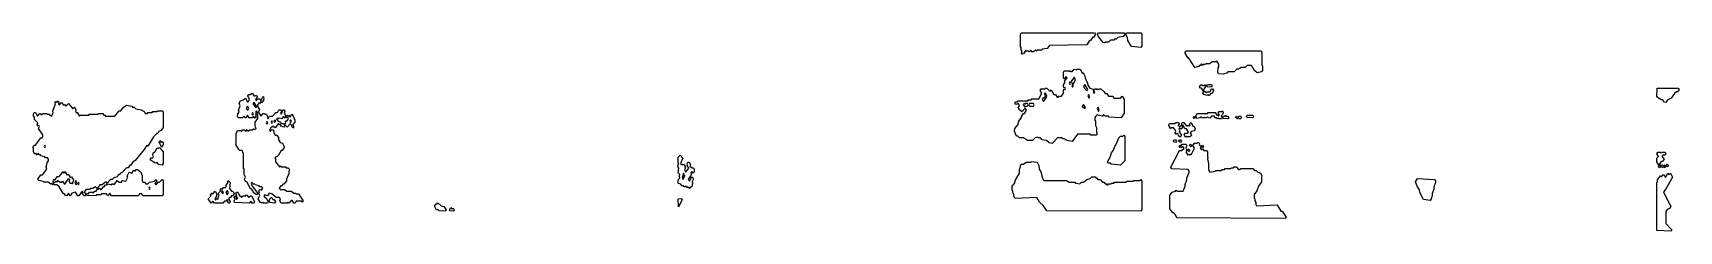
# Model space of a CAD drawing. Header units: millimetres. Extents: x 0 to 4979, y 0 to 600.
import ezdxf

# ---------------------------------------------------------------- set-up
doc = ezdxf.new("R2010")
doc.units = ezdxf.units.MM
doc.layers.add('K', color=7, linetype='Continuous')

msp = doc.modelspace()

# ---------------------------------------------------------------- linework, layer by layer
at = {"layer": 'K'}
for points in [[(2991.7, 543.6), (2988.4, 549.1), (2988.4, 554.5), (2986.7, 557.3), (2986.7, 595.7), (2989.2, 599.8), (3211, 599.8), (3213.6, 595.6), (3207.7, 586), (3204.3, 586), (3199.4, 577.8), (3194.4, 575), (3187.7, 564.1), (3074.3, 561.3), (3067.7, 553.1), (3052.7, 550.4), (3051, 547.6), (3037.7, 547.6), (3036, 544.8), (3032.6, 547.6), (3026, 542.1), (3020.9, 542.1), (3017.6, 547.6), (3012.6, 542.1), (3010.9, 544.9), (3004.2, 544.9), (3002.6, 547.5), (2996, 536.7), (2991.7, 535.3), (2990, 538.1), (2991.7, 543.6)], [(3221.7, 590.1), (3220, 595.7), (3222.6, 599.8), (3301, 599.8), (3303.6, 595.6), (3297.7, 588.7), (3281, 586), (3276, 580.5), (3271, 580.5), (3269.3, 577.7), (3259.3, 577.7), (3252.7, 572.3), (3242.7, 572.3), (3241, 569.5), (3236.7, 570.9), (3221.7, 590.1)], [(3310, 584.7), (3305, 595.6), (3307.6, 599.8), (3351, 599.8), (3353.6, 595.7), (3353.6, 560), (3351, 555.8), (3322.6, 558.6), (3311.7, 576.4), (3310, 584.7)], [(3600.1, 475.1), (3585.9, 476.4), (3583.3, 480.6), (3585, 494.4), (3586.7, 497.1), (3586.7, 505.3), (3580.9, 514.7), (3577.7, 512), (3566, 512), (3559.3, 506.5), (3547.7, 506.5), (3546, 503.8), (3539.3, 503.8), (3537.6, 501), (3534.3, 506.5), (3531, 501.1), (3527.7, 501.1), (3526, 498.3), (3514.2, 495.6), (3495.9, 523), (3494.2, 523), (3485, 538.1), (3485, 540.9), (3487.6, 545.1), (3714.3, 545.1), (3716.9, 540.9), (3716.9, 502.6), (3718.6, 499.8), (3718.6, 486.1), (3716, 481.9), (3702.6, 479.2), (3695.9, 484.7), (3685.9, 501.1), (3672.7, 501.1), (3666, 495.6), (3654.3, 495.6), (3646, 490.1), (3641, 490.1), (3632.7, 481.9), (3614.3, 481.9), (3612.7, 479.2), (3600.1, 475.1)], [(2974.2, 287.5), (2968.3, 302.7), (2970, 310.9), (2978.4, 321.9), (2981.7, 332.8), (2990, 343.8), (2990, 346.5), (2995.9, 356.2), (2999.2, 356.2), (3005, 365.6), (3000.9, 372.3), (2991, 361.4), (2984.2, 366.9), (2980, 373.9), (2983.3, 379.3), (2980.9, 386), (2972.6, 383.3), (2970, 387.5), (2972.6, 391.7), (2977.6, 391.7), (2979.2, 394.5), (3009.2, 394.5), (3010.9, 397.2), (3019.2, 397.2), (3020.9, 400), (3042.6, 400), (3051.7, 417.7), (3046.7, 425.9), (3049.2, 430.1), (3060.9, 430.1), (3062.6, 432.8), (3066, 432.8), (3074.3, 424.6), (3077.6, 424.6), (3079.3, 427.4), (3087.7, 413.7), (3092.7, 413.7), (3097.7, 405.4), (3100.9, 405.4), (3102.6, 408.2), (3110.9, 408.2), (3116.7, 417.7), (3116.7, 425.9), (3119.3, 430.2), (3121, 427.4), (3123.3, 431.4), (3121, 435.3), (3119.3, 432.5), (3116.7, 436.8), (3116.7, 442.3), (3121.7, 450.5), (3120, 453.3), (3128.3, 464.2), (3124.3, 468.2), (3119.3, 459.9), (3116.7, 464.2), (3116.7, 480.7), (3119.2, 484.8), (3132.7, 484.8), (3135.9, 482.2), (3137.6, 484.9), (3139.3, 482.2), (3141, 484.9), (3142.6, 482.2), (3149.3, 490.3), (3155.9, 487.6), (3157.6, 490.3), (3167.7, 490.3), (3174.3, 476.7), (3176, 479.5), (3178.5, 475.2), (3181.9, 467), (3181.9, 461.5), (3188.5, 450.6), (3191.9, 439.6), (3196, 432.8), (3204.3, 430.1), (3208.6, 423.1), (3206.9, 420.4), (3209.3, 416.5), (3211.7, 420.4), (3208.3, 425.9), (3210.9, 430.1), (3216, 430.1), (3217.6, 427.4), (3219.3, 430.1), (3222.6, 427.4), (3224.2, 430.1), (3229.3, 430.1), (3239.4, 421.8), (3242.7, 416.4), (3247.7, 416.4), (3252.7, 408.2), (3266, 408.2), (3269.3, 402.7), (3289.2, 402.7), (3294.3, 408.2), (3300.2, 398.5), (3300.2, 357.4), (3291, 342.3), (3254.2, 345), (3252.6, 347.7), (3242.6, 347.7), (3237.6, 353.2), (3234.3, 347.7), (3220.9, 350.5), (3219.3, 353.2), (3214.4, 347.8), (3211.9, 343.7), (3211.9, 335.5), (3213.6, 332.8), (3213.6, 319.1), (3216.9, 313.6), (3216.9, 297.2), (3218.6, 294.4), (3216, 290.2), (3199.2, 290.2), (3197.6, 293), (3159.3, 293), (3142.7, 271.1), (3127.6, 273.8), (3119.3, 279.3), (3114.2, 279.3), (3112.6, 282), (3102.6, 282), (3100.9, 284.7), (3082.7, 265.6), (3073.4, 267), (3065.9, 273.8), (3052.6, 276.6), (3047.6, 282), (3040.9, 282), (3039.2, 284.7), (3031, 282), (3022.7, 273.8), (3007.6, 273.8), (2995.9, 282), (2984.2, 282), (2979.2, 287.5), (2974.2, 287.5)], [(3133.6, 447.8), (3136, 443.9), (3138.3, 447.8), (3136, 451.7), (3133.6, 447.8)], [(3151.7, 461.4), (3149.3, 465.4), (3140.2, 453.2), (3143.6, 445), (3141.9, 439.6), (3144.3, 435.7), (3146.7, 439.6), (3145, 442.3), (3151.7, 456), (3151.7, 461.4)], [(660.2, 143.8), (663.5, 135.7), (680.2, 113.7), (677.6, 109.5), (669.2, 115), (662.5, 126), (657.5, 128.7), (647.5, 147.9), (642.5, 150.6), (640, 157.6), (643.3, 163), (638.4, 171.2), (638.4, 187.6), (636.7, 190.4), (636.7, 234.2), (632.6, 243.7), (625.9, 243.7), (622.5, 246.5), (613.3, 261.6), (615, 267.1), (615, 294.5), (619.2, 304.1), (627.7, 304.1), (630.9, 301.4), (634.2, 306.9), (639.3, 306.9), (644.3, 301.5), (647.6, 307), (651, 301.5), (655.9, 306.9), (664.2, 306.9), (667.6, 309.7), (669.3, 307), (671, 309.7), (672.6, 307), (675, 310.9), (671.7, 316.3), (671.7, 330.1), (680, 341), (680, 351.9), (678.3, 354.7), (680, 357.4), (676, 364.1), (673.6, 360.2), (675.2, 357.4), (673.6, 354.7), (675.2, 351.9), (673.6, 349.2), (675.2, 346.5), (672.6, 342.2), (667.6, 347.7), (664.3, 342.3), (654.2, 342.3), (649.3, 350.4), (644.3, 342.2), (639.3, 347.7), (634.3, 342.3), (620.9, 342.3), (618.3, 346.5), (620, 354.7), (623.3, 360.2), (621.7, 365.6), (626.7, 379.3), (623.3, 387.6), (627.6, 394.5), (635.9, 397.2), (642.6, 402.8), (649.3, 391.7), (650.9, 391.7), (655, 398.5), (650, 409.5), (652.6, 413.7), (659.2, 413.7), (660.9, 416.4), (664.3, 416.4), (669.3, 408.2), (676, 410.9), (678.6, 406.7), (673.6, 398.5), (676, 394.6), (679.2, 400), (686, 400), (689.3, 394.6), (695.9, 408.3), (698.6, 404), (696.9, 401.2), (698.6, 398.5), (692.6, 388.8), (689.3, 391.5), (686, 386), (684.3, 388.7), (678.6, 379.3), (685.2, 368.4), (681.9, 360.2), (689.3, 348), (695.9, 356.2), (699.3, 356.2), (701, 353.4), (706, 353.4), (711, 339.9), (715.9, 347.9), (724.2, 347.9), (734.2, 358.9), (739.2, 358.9), (744.2, 367.1), (749.3, 367.1), (751.9, 362.9), (748.6, 357.4), (751, 353.5), (755, 360.2), (753.3, 362.9), (755.9, 367.1), (759.3, 367.1), (761.9, 362.9), (760.2, 357.4), (765.2, 349.2), (762.7, 342.2), (757.6, 347.7), (752.7, 339.5), (744.3, 342.2), (742.6, 339.5), (739.3, 342.2), (736.9, 338.3), (742.7, 331.5), (747.7, 331.5), (751, 326), (757.7, 326), (761.9, 319.1), (759.3, 314.9), (750.9, 317.6), (747.6, 323.1), (744.2, 323.1), (742.6, 325.8), (732.6, 312.1), (726, 317.6), (724.3, 314.9), (721, 314.9), (715.2, 305.4), (717.6, 301.5), (720.9, 306.9), (726, 306.9), (728.6, 302.7), (728.6, 297.2), (732.7, 290.4), (737.7, 290.4), (743.6, 280.8), (741.9, 278), (747.7, 268.5), (754.4, 265.8), (760.2, 256.1), (760.2, 253.3), (754.3, 243.7), (751, 243.7), (742.7, 230), (737.7, 224.5), (734.3, 224.5), (731.9, 220.5), (733.6, 217.8), (733.6, 209.6), (746, 194.6), (749.3, 197.4), (751, 194.6), (764.3, 194.6), (766, 191.9), (772.7, 191.9), (775.2, 187.7), (773.5, 173.9), (766.9, 157.5), (766.9, 152), (759.3, 142.4), (756, 142.4), (752.7, 136.9), (749.3, 136.9), (745.2, 130.2), (747.7, 126.2), (761, 126.2), (767.7, 120.7), (781, 120.7), (789.3, 115.2), (794.3, 115.2), (796, 112.5), (802.7, 112.5), (816.9, 91.8), (814.3, 87.5), (812.6, 90.4), (796, 90.4), (792.7, 84.9), (789.2, 84.9), (784.2, 93.1), (781, 93.1), (774.3, 84.8), (771, 87.6), (769.3, 84.9), (750.9, 84.9), (746.7, 91.8), (748.3, 97.3), (745.9, 101.3), (735.9, 101.3), (722.6, 112.3), (714.3, 115), (709.3, 106.8), (701, 109.5), (698.6, 105.5), (706, 98.7), (711.9, 89.1), (709.3, 84.9), (697.6, 84.9), (696, 87.5), (694.3, 84.9), (688.4, 86.3), (681.7, 97.3), (686.7, 108.2), (683.3, 113.7), (685, 119.2), (683.3, 121.9), (685.9, 126.2), (690.9, 123.4), (695, 130.2), (692.6, 134.2), (685.9, 134.2), (684.2, 136.9), (672.6, 139.7), (670.9, 142.4), (665.9, 142.4), (662.6, 147.8), (660.2, 143.8)], [(3054.3, 402.5), (3051.9, 398.5), (3056, 391.8), (3065, 404), (3066.7, 409.4), (3061, 418.8), (3058.6, 414.9), (3061.9, 409.4), (3057.7, 402.5), (3054.3, 402.5)], [(3187.6, 424.7), (3190, 428.6), (3181, 443.5), (3178.6, 439.5), (3178.6, 434.1), (3187.6, 424.7)], [(3192.6, 413.4), (3190.2, 409.4), (3194.3, 402.8), (3196.7, 406.7), (3192.6, 413.4)], [(3528.3, 436.8), (3532.6, 443.9), (3534.3, 441.1), (3536, 443.9), (3537.7, 441), (3544.2, 441), (3546, 443.9), (3548.6, 439.6), (3541.9, 431.3), (3539.3, 424.3), (3534.2, 432.6), (3530.9, 432.6), (3528.3, 436.8)], [(3540.9, 424.7), (3549.3, 419.2), (3550.9, 421.9), (3559.2, 421.9), (3564.2, 430.1), (3567.7, 430.1), (3570.2, 425.9), (3566, 416.2), (3562.7, 416.2), (3557.6, 410.7), (3554.3, 413.4), (3552.7, 410.7), (3540.9, 413.5), (3538.3, 417.7), (3540.9, 424.7)], [(3550, 439.6), (3552.6, 443.8), (3564.3, 443.8), (3566.9, 439.6), (3564.3, 435.4), (3551.7, 436.7), (3550, 439.6)], [(4932.5, 391.6), (4929.2, 397), (4924.2, 397), (4911.7, 406.7), (4912.5, 432.8), (4976, 432.8), (4978.6, 428.6), (4974.3, 421.7), (4971, 421.7), (4964.4, 416.2), (4954.4, 402.5), (4944.3, 397), (4937.6, 388.8), (4932.5, 391.6)], [(57.6, 145.1), (54.3, 142.4), (45.9, 147.9), (32.6, 147.9), (30.9, 150.6), (17.6, 153.3), (15, 157.5), (24.2, 170), (29.2, 170), (41.7, 187.7), (40, 193.1), (43.4, 206.9), (46.7, 212.3), (46.7, 217.8), (44.2, 221.8), (37.6, 221.8), (35.9, 224.5), (24.2, 227.3), (21, 232.6), (19.3, 229.9), (16, 235.4), (12.6, 229.9), (9.3, 235.4), (5.9, 232.7), (1.7, 239.7), (1.7, 250.6), (0, 253.4), (4.2, 260.3), (7.6, 260.3), (24.2, 282.2), (27.6, 282.2), (30, 286.3), (30, 291.7), (16.7, 310.9), (20, 316.4), (17.6, 320.3), (16, 317.5), (13.3, 321.8), (15, 327.3), (5, 338.2), (5, 343.7), (1.7, 349.2), (1.7, 354.7), (4.2, 358.9), (7.7, 358.9), (14.3, 348), (20.9, 356.2), (25.9, 350.7), (29.2, 356.2), (41, 356.2), (42.7, 353.4), (49.3, 353.4), (55.9, 348), (61.7, 357.4), (60, 362.9), (68.3, 384.8), (66.7, 387.5), (69.3, 391.8), (72.6, 389.1), (76, 394.6), (78.6, 390.3), (76.9, 384.8), (79.3, 380.9), (86, 389.1), (92.6, 380.8), (96, 383.6), (99.3, 378.1), (107.6, 386.3), (121, 369.9), (126, 375.4), (130.2, 368.4), (128.6, 362.9), (131, 358.9), (134.3, 358.9), (141, 348), (144.2, 350.7), (169.2, 350.7), (170.9, 353.4), (195.9, 353.4), (197.6, 356.2), (211, 356.2), (214.3, 350.7), (217.7, 350.7), (219.3, 347.9), (247.6, 347.9), (260.9, 364.4), (265.9, 364.4), (274.2, 375.3), (282.6, 380.8), (299.3, 378.1), (301, 375.3), (306, 375.3), (311, 369.8), (327.7, 367.1), (336, 361.6), (339.3, 356.2), (345.9, 356.2), (347.6, 358.9), (360.9, 358.9), (362.6, 361.6), (375.9, 361.6), (377.6, 364.4), (391, 364.4), (393.6, 360.2), (393.6, 313.6), (387.7, 304), (381, 301.2), (377.7, 295.7), (374.3, 295.7), (364.4, 284.8), (347.6, 257.3), (344.3, 260.1), (336, 246.5), (309.4, 213.6), (301, 208.1), (296, 199.9), (292.7, 199.9), (287.7, 191.7), (282.7, 191.7), (271, 178), (264.4, 175.3), (261, 169.8), (257.7, 169.8), (254.3, 164.3), (244.3, 161.6), (239.3, 156.1), (234.3, 156.1), (224.3, 145.1), (222.6, 147.9), (219.3, 147.9), (209.3, 139.6), (202.7, 139.6), (194.3, 128.6), (189.3, 134.1), (181, 128.7), (174.3, 128.7), (172.7, 126), (161, 126), (155.2, 119.2), (160.2, 111), (157.7, 106.8), (154.2, 106.8), (150, 113.7), (151.7, 116.5), (149.3, 120.4), (139.3, 106.8), (135.9, 106.8), (129.2, 117.7), (117.7, 115), (112.6, 106.7), (107.6, 114.9), (102.7, 106.8), (98.4, 108.2), (95.9, 112.3), (92.6, 112.3), (79.2, 134.2), (72.6, 139.6), (64.2, 139.6), (62.6, 142.3), (61, 139.6), (57.6, 145.1)], [(653.3, 371.1), (649.3, 377.8), (645.2, 371.1), (647.7, 367.1), (650.9, 367.1), (653.3, 371.1)], [(661.9, 354.7), (664.3, 350.8), (666.7, 354.7), (664.3, 358.6), (661.9, 354.7)], [(676.7, 376.6), (669.2, 388.8), (667.7, 388.8), (665.2, 384.8), (674.3, 372.7), (676.7, 376.6)], [(771, 344.9), (769.3, 342.2), (766.7, 346.5), (769.3, 350.7), (772.6, 348), (774.3, 350.8), (777.6, 345.3), (782.6, 353.5), (786.9, 349.3), (791.9, 335.5), (791.9, 330), (785.2, 321.8), (788.6, 316.4), (785.9, 312), (779.3, 325.8), (769.3, 314.8), (761.7, 321.8), (765, 327.3), (763.3, 330), (765.9, 334.2), (769.2, 334.2), (773.3, 341), (771, 344.9)], [(3000.9, 375.4), (3002.6, 378.1), (3007.6, 378.1), (3010, 382.1), (3007.6, 386.1), (3001, 386.1), (2999.3, 383.2), (2997.6, 386), (2995.2, 382.1), (3000.9, 375.4)], [(3028.3, 382.1), (3025.9, 386.1), (3014.3, 386.1), (3011.9, 382.1), (3014.3, 378.1), (3025.9, 378.1), (3028.3, 382.1)], [(3176, 372.7), (3177.6, 375.4), (3181, 369.9), (3183.3, 373.9), (3177.6, 383.2), (3173.6, 376.6), (3176, 372.7)], [(3218.6, 371.1), (3222.6, 361.8), (3225, 368.4), (3221, 375), (3218.6, 371.1)], [(3552.6, 356.2), (3554.2, 358.9), (3576, 358.9), (3581, 350.7), (3584.3, 350.7), (3586, 348), (3588.3, 351.9), (3585, 357.4), (3587.6, 361.6), (3594.2, 361.6), (3597.6, 364.4), (3600.2, 360.2), (3597.7, 353.3), (3593.6, 349.2), (3596.9, 343.7), (3594.3, 339.5), (3587.6, 339.5), (3584.3, 342.2), (3582.6, 339.4), (3580.9, 342.3), (3575.9, 342.3), (3572.6, 347.7), (3564.3, 347.7), (3559.3, 342.2), (3551, 345), (3549.3, 342.3), (3545.9, 342.3), (3544.3, 344.9), (3542.7, 342.3), (3535.9, 342.3), (3534.2, 345), (3531, 345), (3529.3, 342.3), (3520.1, 340.9), (3516.7, 349.2), (3520.9, 356.2), (3542.7, 356.2), (3544.3, 353.5), (3545.9, 356.2), (3552.6, 356.2)], [(3609.3, 347.9), (3614.3, 347.9), (3616.9, 343.7), (3614.3, 339.5), (3600.1, 340.9), (3598.3, 343.7), (3600.9, 347.9), (3605.9, 347.9), (3607.6, 350.8), (3609.3, 347.9)], [(3689.3, 350.7), (3691.9, 346.5), (3689.3, 342.3), (3671.7, 343.6), (3670, 346.5), (3672.6, 350.7), (3689.3, 350.7)], [(705.2, 327.3), (707.6, 323.4), (710, 327.3), (707.6, 331.2), (705.2, 327.3)], [(722.6, 334), (720.2, 330), (722.6, 326.1), (725, 330), (722.6, 334)], [(735, 332.8), (732.6, 336.7), (728.6, 332.8), (731, 328.8), (735, 332.8)], [(779.3, 328.9), (781.7, 332.8), (779.3, 336.7), (776.9, 332.8), (779.3, 328.9)], [(3456.7, 302.6), (3454.2, 306.7), (3449.2, 312.1), (3442.7, 312.1), (3441, 309.3), (3435, 319.1), (3435, 321.9), (3437.6, 326), (3454.2, 326), (3455.9, 328.8), (3464.3, 328.8), (3466.9, 324.6), (3463.6, 319.1), (3467.6, 315.1), (3475, 321.8), (3473.3, 324.6), (3475.9, 328.8), (3481, 328.8), (3489.3, 317.9), (3491, 320.7), (3492.6, 317.9), (3496, 320.6), (3497.6, 317.9), (3500, 321.8), (3498.3, 324.6), (3502.6, 328.8), (3507.7, 317.8), (3511, 317.8), (3515.2, 310.9), (3512.7, 303.9), (3502.7, 301.2), (3500.2, 297.2), (3503.6, 291.7), (3499.3, 284.8), (3494.2, 284.8), (3492.6, 287.4), (3491, 284.7), (3489.3, 287.5), (3485.9, 284.7), (3481.7, 291.7), (3484.2, 295.9), (3492.6, 295.9), (3495, 299.9), (3489.2, 309.4), (3484.2, 309.4), (3479.2, 320.4), (3477.7, 320.4), (3475.2, 316.4), (3476.9, 313.6), (3474.3, 309.4), (3469.2, 309.4), (3467.6, 312.1), (3465.2, 308.1), (3468.6, 302.7), (3466.9, 299.9), (3473.6, 291.7), (3469.3, 284.7), (3463.3, 288.9), (3465, 291.7), (3462.6, 295.7), (3459.3, 295.7), (3457.6, 292.9), (3455, 297.2), (3456.7, 302.6)], [(3515.2, 343.7), (3512.6, 339.4), (3510, 343.7), (3512.6, 348), (3515.2, 343.7)], [(3652.7, 347.9), (3655.2, 343.7), (3652.7, 339.5), (3647.6, 339.5), (3645.9, 342.2), (3642.6, 339.5), (3636.6, 343.7), (3639.2, 348), (3645.9, 345.2), (3647.6, 347.9), (3652.7, 347.9)], [(36, 260), (33.6, 256.1), (36, 252.2), (38.3, 256.1), (36, 260)], [(357.5, 213.6), (355, 217.8), (357.6, 222), (362.6, 222), (365, 226), (361.7, 231.5), (365.9, 238.4), (369.2, 238.4), (375.9, 252.2), (377.6, 249.5), (379.2, 252.1), (384.3, 252.1), (393.6, 239.7), (393.6, 204.1), (391, 199.9), (380.1, 201.3), (375.9, 208.1), (369.3, 205.3), (357.5, 213.6)], [(384.3, 274.1), (387.6, 268.6), (391, 271.3), (393.6, 267.1), (393.6, 261.6), (389.3, 254.5), (381.7, 269.8), (384.3, 274.1)], [(3301.9, 286.3), (3301.9, 212.3), (3289.3, 199.9), (3260.9, 202.6), (3259.2, 205.4), (3252.6, 205.4), (3250, 209.6), (3258.4, 223.3), (3261.7, 237), (3268.4, 245.2), (3271.7, 256.2), (3278.4, 267.1), (3284.2, 282.2), (3289.2, 287.7), (3295.9, 287.7), (3299.3, 290.5), (3301.9, 286.3)], [(3485, 135.7), (3485, 141.1), (3490, 154.8), (3490, 160.3), (3493.4, 171.3), (3496.7, 176.7), (3496.7, 182.2), (3494.2, 186.2), (3444.2, 188.9), (3441.7, 193.1), (3467.6, 243.9), (3474.2, 243.9), (3481.7, 250.7), (3479.2, 254.6), (3476, 254.6), (3474.3, 251.9), (3471, 254.6), (3469.3, 251.8), (3466.7, 256.1), (3469.3, 260.4), (3472.6, 257.6), (3475.9, 263.1), (3487.7, 263.1), (3490.2, 258.9), (3486.9, 250.6), (3490.2, 245.2), (3486.9, 239.7), (3492.6, 230.3), (3496, 233), (3499.3, 230.3), (3500.9, 232.9), (3504.2, 232.9), (3513.3, 250.6), (3508.3, 258.9), (3512.6, 265.8), (3520.9, 265.8), (3522.6, 268.5), (3526, 268.5), (3528.6, 264.3), (3526.9, 261.6), (3529.3, 257.7), (3531, 260.4), (3533.6, 256.1), (3530.2, 250.6), (3532.7, 246.6), (3535.9, 246.6), (3537.6, 249.5), (3541, 243.9), (3549.3, 243.9), (3551.9, 239.7), (3551.9, 226), (3553.6, 220.5), (3551.9, 217.8), (3555.2, 204.1), (3555.2, 185), (3559.3, 178.2), (3575.9, 180.9), (3577.6, 183.7), (3594.2, 183.7), (3595.9, 186.4), (3604.2, 186.4), (3605.9, 189.1), (3622.6, 189.1), (3624.2, 191.9), (3630.9, 191.9), (3632.6, 194.6), (3639.3, 194.6), (3646, 186.4), (3650.9, 186.4), (3652.6, 189.1), (3689.3, 189.1), (3694.3, 183.7), (3699.3, 183.7), (3704.3, 178.2), (3712.7, 175.4), (3716.9, 168.5), (3715.2, 163), (3715.2, 149.3), (3706.9, 135.6), (3701.9, 121.9), (3693.6, 111), (3693.6, 100.1), (3695.2, 97.3), (3695.2, 91.9), (3698.6, 86.4), (3698.6, 80.9), (3701, 76.9), (3762.7, 79.6), (3774.3, 60.4), (3777.7, 60.4), (3790.2, 42.5), (3787.7, 38.3), (3460.1, 39.7), (3455.9, 49.3), (3450.9, 54.8), (3447.6, 54.8), (3438.4, 67.2), (3438.4, 108.3), (3445.9, 117.9), (3455.9, 120.7), (3457.6, 123.5), (3461, 120.7), (3479.2, 120.7), (3485, 135.7)], [(3450.9, 276.7), (3456, 276.7), (3458.6, 272.5), (3456, 268.3), (3450.1, 269.7), (3448.3, 272.5), (3450.9, 276.7)], [(3471, 276.7), (3473.6, 272.5), (3471, 268.3), (3465, 272.5), (3467.6, 276.7), (3471, 276.7)], [(3496, 240.9), (3491.7, 245.1), (3494.3, 249.4), (3498.6, 245.2), (3496, 240.9)], [(3500.9, 263.1), (3505.2, 258.9), (3502.6, 254.6), (3498.3, 258.8), (3500.9, 263.1)], [(3540.2, 256.1), (3537.6, 251.8), (3535, 256.1), (3537.6, 260.4), (3540.2, 256.1)], [(1977.6, 131.3), (1974.3, 136.8), (1972.7, 134.2), (1969.2, 134.2), (1967.6, 136.9), (1962.6, 136.9), (1959.2, 142.4), (1951.7, 143.8), (1951.7, 154.8), (1956.7, 160.3), (1955, 165.8), (1956.7, 171.2), (1951.7, 176.7), (1953.3, 190.4), (1951.7, 193.1), (1951.7, 201.4), (1953.3, 204.1), (1951.7, 206.8), (1951.7, 223.3), (1957.6, 230.3), (1965.2, 220.5), (1958.6, 204.1), (1961, 200.2), (1962.6, 202.9), (1965.9, 200.1), (1967.6, 202.9), (1973.6, 195.9), (1971.9, 193.1), (1973.6, 190.4), (1970.2, 184.9), (1974.3, 178.3), (1983.3, 190.4), (1978.3, 198.6), (1980, 201.4), (1978.3, 204.1), (1980.9, 208.3), (1984.3, 208.3), (1988.6, 201.4), (1986.9, 195.9), (1989.3, 192), (1991, 194.7), (1992.7, 191.9), (1997.7, 191.9), (2000.2, 187.7), (2000.2, 179.4), (1997.6, 175.2), (1992.6, 180.7), (1990.2, 176.7), (1991.9, 174), (1990.2, 168.4), (1981.9, 157.5), (1985.9, 150.9), (1992.6, 164.6), (1996.9, 160.3), (1996.9, 154.8), (1993.6, 149.3), (1995.2, 143.8), (1993.6, 141.1), (1993.6, 135.6), (1986, 128.7), (1979.3, 134.1), (1977.6, 131.3)], [(2981.7, 171.3), (2983.4, 176.7), (2983.4, 187.7), (2986.7, 193.2), (2986.7, 198.6), (2989.2, 202.8), (2995.9, 202.8), (3004.3, 208.3), (3017.6, 208.3), (3019.2, 211), (3037.7, 208.3), (3041.9, 198.6), (3043.5, 187.7), (3048.5, 179.5), (3053.5, 160.3), (3057.7, 153.5), (3126, 153.5), (3134.3, 148.1), (3151, 148.1), (3152.7, 145.3), (3165.9, 142.6), (3170.9, 148.1), (3177.6, 148.1), (3187.6, 156.3), (3197.6, 159), (3202.6, 164.5), (3212.7, 164.5), (3214.3, 161.7), (3217.7, 161.7), (3221, 156.3), (3227.7, 156.3), (3234.3, 148.1), (3239.3, 148.1), (3242.7, 142.6), (3246, 142.6), (3247.7, 139.8), (3250.9, 139.8), (3252.6, 142.6), (3260.9, 142.6), (3262.6, 145.3), (3269.2, 145.3), (3270.9, 148.1), (3305.9, 148.1), (3307.6, 150.8), (3327.6, 150.8), (3329.2, 153.5), (3349.2, 153.5), (3351, 156.4), (3353.6, 152.1), (3353.6, 64.4), (3351, 60.2), (3066.7, 61.6), (3055.9, 76.7), (3044.2, 87.7), (3035.9, 101.3), (2970.9, 98.6), (2966.7, 105.5), (2966.7, 111), (2963.4, 116.4), (2963.4, 121.9), (2961.7, 124.7), (2961.7, 135.7), (2968.4, 143.9), (2971.7, 154.8), (2981.7, 171.3)], [(4911.7, 220.6), (4916.7, 226), (4911.7, 234.2), (4914.2, 238.4), (4921, 238.4), (4924.3, 235.7), (4925.9, 238.4), (4936, 238.4), (4938.6, 234.2), (4936, 230), (4929.3, 230), (4926.9, 226), (4933.6, 217.8), (4929.3, 210.8), (4924.3, 210.8), (4917.6, 199.8), (4911.7, 209.5), (4911.7, 220.6)], [(4916.7, 195.9), (4919.3, 200.2), (4921.9, 195.9), (4919.3, 191.6), (4916.7, 195.9)], [(4929.3, 191.6), (4923.3, 195.8), (4925.9, 200.1), (4929.3, 200.1), (4931.9, 195.9), (4929.3, 191.6)], [(4936, 191.6), (4933.3, 195.9), (4936, 200.2), (4938.6, 195.9), (4936, 191.6)], [(4946.9, 198.6), (4944.3, 194.3), (4940, 198.6), (4942.6, 202.9), (4946.9, 198.6)], [(108.6, 152.1), (112.7, 145.3), (117.7, 145.3), (119.3, 142.7), (123.3, 154.8), (117.6, 164.2), (114.3, 161.5), (107.6, 172.5), (104.3, 169.7), (97.6, 180.6), (94.3, 175.1), (92.6, 178), (89.3, 178), (77.7, 164.3), (72.7, 164.3), (64.3, 153.3), (62.6, 156), (60.2, 152.1), (62.7, 145.4), (69.3, 150.8), (72.6, 148.1), (75.9, 153.6), (82.7, 148.1), (87.6, 148.1), (89.3, 150.9), (94.3, 142.6), (97.6, 142.6), (107.6, 159.1), (110.2, 154.8), (108.6, 152.1)], [(129.3, 153.2), (126.9, 146.6), (131, 139.9), (133.3, 143.9), (129.3, 153.2)], [(190.9, 120.7), (196, 129), (197.6, 126.2), (199.2, 128.9), (202.7, 128.9), (204.3, 126.2), (207.6, 126.2), (212.6, 134.4), (215.9, 134.4), (219.2, 139.8), (222.6, 139.8), (224.3, 142.7), (226, 139.9), (227.6, 142.6), (237.6, 139.9), (239.2, 142.6), (242.7, 142.6), (245.9, 139.9), (254.3, 153.6), (261, 148.1), (267.6, 148.1), (270.9, 153.6), (280.9, 150.8), (286.7, 163), (285, 165.8), (290.9, 178.2), (299.2, 175.5), (304.2, 183.7), (307.7, 183.7), (309.3, 181), (312.6, 186.4), (316, 186.4), (326, 178.1), (330.2, 168.5), (330.2, 152.1), (332.7, 148.1), (337.7, 148.1), (341, 142.6), (347.6, 142.6), (352.6, 148.1), (367.6, 150.8), (372.6, 156.3), (375.2, 152.1), (368.6, 143.9), (372.6, 139.9), (379.2, 148.1), (382.6, 148.1), (391, 156.3), (393.6, 152.1), (393.6, 111), (391, 106.8), (332.6, 106.8), (329.2, 112.3), (322.7, 112.3), (319.3, 106.8), (237.6, 106.8), (232.6, 114.9), (225.9, 106.7), (222.6, 112.3), (207.7, 112.3), (206, 109.5), (192.7, 109.5), (191, 106.8), (163.4, 108.2), (161.7, 111), (164.3, 115.3), (167.6, 112.5), (170.9, 117.9), (181, 117.9), (182.6, 115.3), (187.6, 120.7), (190.9, 120.7)], [(566.7, 124.7), (569.3, 128.9), (572.6, 126.2), (575.9, 131.6), (582.6, 131.6), (585, 135.6), (583.3, 138.4), (590, 146.6), (588.3, 149.3), (590.9, 153.6), (596.9, 146.6), (595.2, 138.4), (596.9, 135.6), (593.6, 130.2), (601, 120.7), (604.3, 120.7), (608.6, 113.7), (606, 106.8), (601, 106.8), (597.7, 101.3), (594.3, 101.3), (591.9, 97.3), (596.9, 89.1), (594.3, 84.9), (590.9, 84.9), (588.3, 89.1), (590, 91.8), (587.6, 95.7), (584.3, 90.4), (579.3, 90.4), (574.3, 84.9), (549.2, 84.9), (544.3, 90.3), (539.3, 84.8), (530, 97.3), (538.3, 105.5), (536.7, 108.3), (540.9, 115.3), (544.3, 112.5), (551, 120.8), (555.2, 113.8), (555.2, 105.5), (550.2, 97.3), (552.6, 93.4), (555.9, 98.8), (559.3, 96.1), (561.7, 100), (560, 102.8), (563.3, 108.3), (560, 113.7), (568.3, 122), (566.7, 124.7)], [(1971.7, 165.8), (1967.6, 175.1), (1965.2, 171.2), (1966.9, 168.5), (1963.6, 163), (1966, 156.4), (1971.7, 165.8)], [(4205.9, 95.8), (4195, 116.4), (4193.4, 124.6), (4186.7, 135.6), (4181.7, 149.3), (4187.6, 159), (4239.3, 156.3), (4241.9, 152.1), (4241.9, 146.6), (4236.9, 132.9), (4236.9, 127.4), (4231.9, 113.7), (4231.9, 108.2), (4228.5, 97.3), (4226, 93.1), (4205.9, 95.8)], [(4922.6, 167.3), (4925.9, 164.5), (4929.2, 170), (4932.7, 170), (4937.6, 161.9), (4944.3, 175.5), (4947.6, 170), (4952.6, 175.5), (4958.6, 163), (4937.7, 126), (4931.9, 119.2), (4945.2, 89.1), (4953.6, 75.4), (4951, 68.5), (4942.7, 65.7), (4938.6, 58.9), (4938.6, 23.4), (4956.9, 4.2), (4954.3, 0), (4911.7, 1.4), (4911.7, 146.6), (4913.4, 149.4), (4913.4, 154.8), (4922.6, 167.3)], [(140, 143.9), (137.6, 147.8), (135.2, 143.9), (137.6, 139.9), (140, 143.9)], [(350.2, 130.2), (352.6, 126.2), (355, 130.2), (352.6, 134.1), (350.2, 130.2)], [(576.7, 116.5), (572.6, 123.1), (570.2, 119.2), (574.3, 112.6), (576.7, 116.5)], [(583.6, 116.5), (587.6, 109.8), (590, 113.8), (590, 119.2), (587.6, 123.1), (583.6, 116.5)], [(635.9, 107), (644.2, 107), (645.9, 109.8), (652.6, 101.6), (657.6, 107), (661, 107), (670.2, 89.1), (667.7, 84.9), (662.6, 84.9), (659.3, 90.3), (654.3, 84.9), (610, 86.3), (608.3, 91.8), (611.7, 97.3), (608.3, 102.8), (610.9, 107), (615.2, 102.8), (613.6, 100), (616, 96.1), (620, 100), (615, 105.5), (616.7, 108.3), (613.3, 113.7), (615.9, 117.9), (619.3, 117.9), (624.3, 107), (627.7, 107), (631, 101.6), (635.9, 107)], [(729.3, 96), (733.6, 89.1), (731, 84.9), (716.7, 86.3), (715, 89.1), (715, 94.6), (719.2, 101.5), (722.7, 101.5), (726, 96), (729.3, 96)], [(1228.4, 61.6), (1224.3, 65.7), (1220.9, 62.9), (1215, 75.4), (1219.2, 82.3), (1222.6, 82.3), (1224.3, 85.1), (1234.3, 76.9), (1242.7, 74.1), (1250.2, 64.5), (1247.7, 60.2), (1228.4, 61.6)], [(1261.7, 61.6), (1260, 64.4), (1264.3, 71.5), (1266, 68.7), (1271, 68.7), (1273.6, 64.4), (1271, 60.2), (1261.7, 61.6)], [(1961, 98.8), (1963.6, 94.6), (1952.5, 73.7), (1951.7, 97.4), (1961, 98.8)]]:
    msp.add_lwpolyline(points, close=True, dxfattribs=at)

doc.saveas('drawing.dxf')
